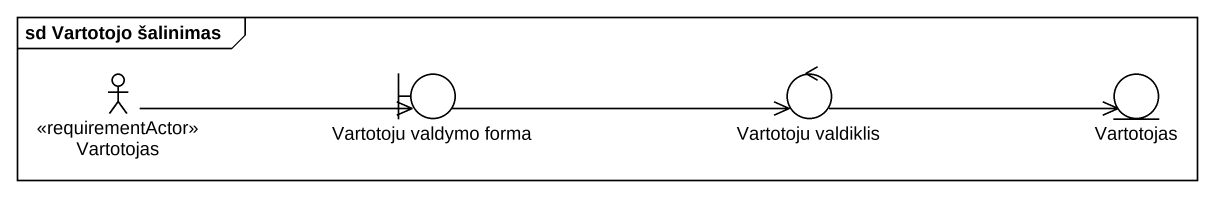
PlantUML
@startuml
mainframe sd Vartotojo šalinimas
actor Vartotojas <<requirementActor>>
boundary "Vartotoju valdymo forma" as Vartotoju_valdymo_forma
control "Vartotoju valdiklis" as Vartotoju_valdiklis
entity "Vartotojas" as Vartotojas_2
Vartotojas -right-> Vartotoju_valdymo_forma
Vartotoju_valdymo_forma -right-> Vartotoju_valdiklis
Vartotoju_valdiklis -right-> Vartotojas_2
@enduml
